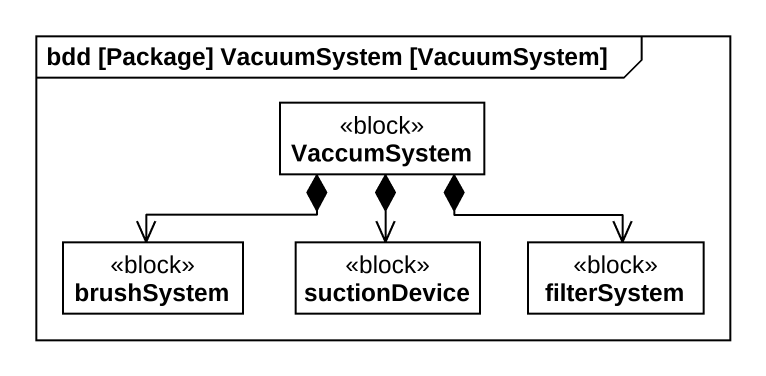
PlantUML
@startuml
mainframe bdd [Package] VacuumSystem [VacuumSystem]
hide circle
hide empty members
class VaccumSystem <<block>>
class brushSystem <<block>>
class suctionDevice <<block>>
class filterSystem <<block>>
VaccumSystem *--> brushSystem
VaccumSystem *--> suctionDevice
VaccumSystem *-right-> filterSystem
@enduml
